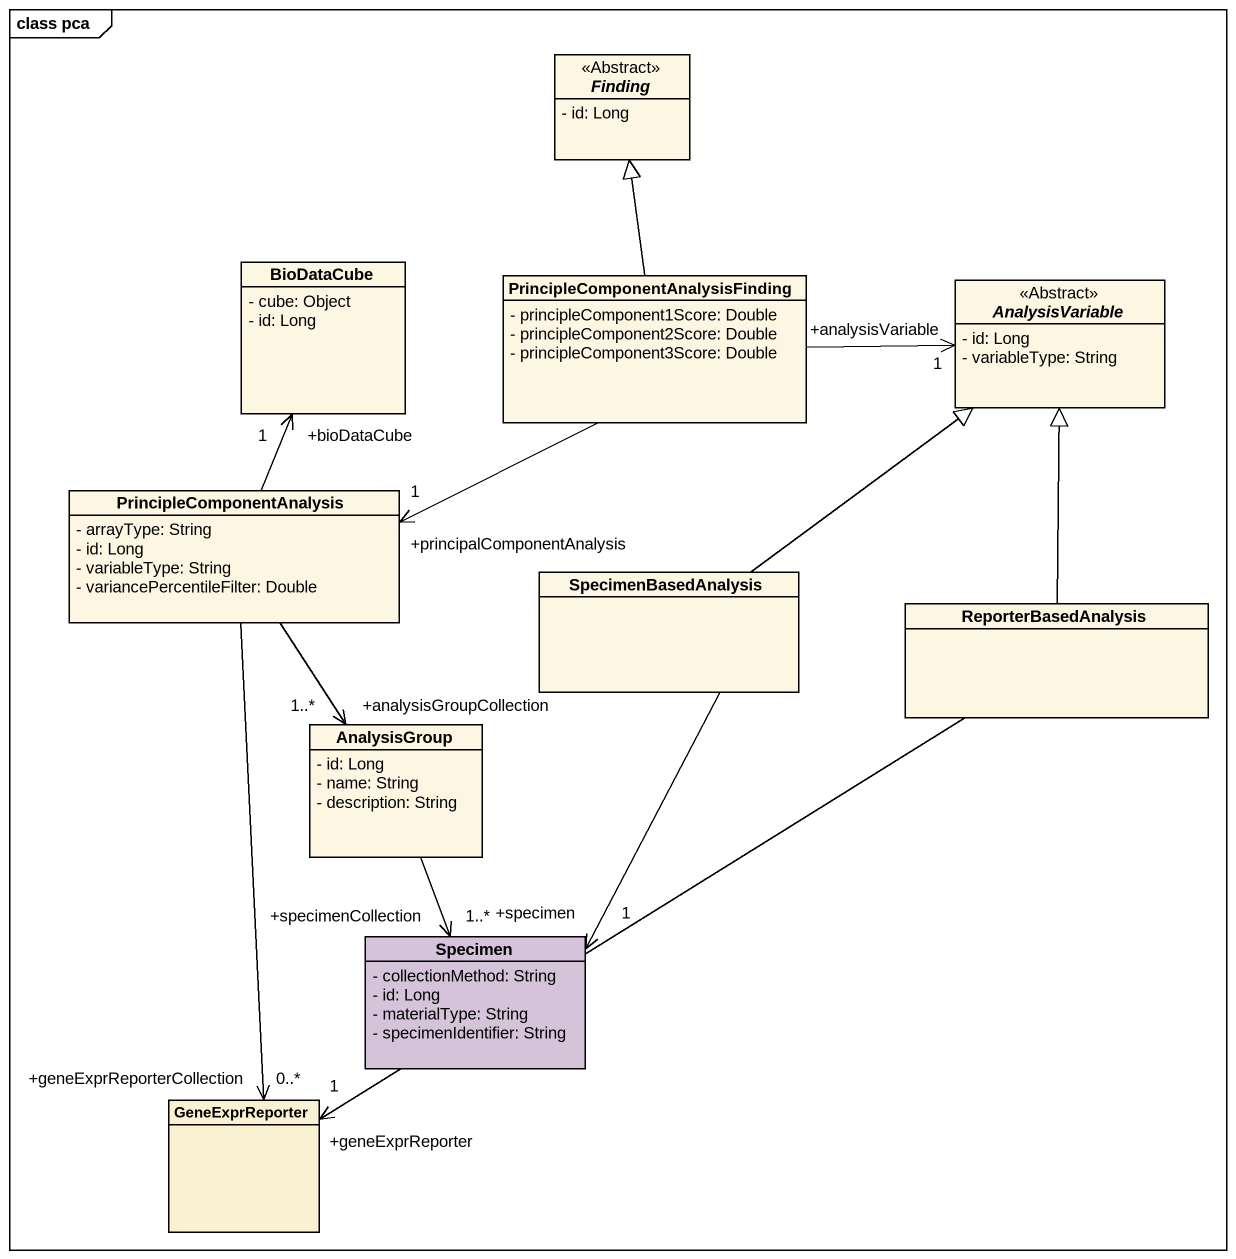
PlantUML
@startuml
mainframe class pca
hide circle
hide empty members
skinparam classAttributeIconSize 0
abstract class Finding <<Abstract>> {
  - id: Long
}
class BioDataCube {
  - cube: Object
  - id: Long
}
class "PrincipleComponentAnalysisFinding" as PrincipleComponentAnalysisFi {
  - principleComponent1Score: Double
  - principleComponent2Score: Double
  - principleComponent3Score: Double
}
abstract class AnalysisVariable <<Abstract>> {
  - id: Long
  - variableType: String
}
class PrincipleComponentAnalysis {
  - arrayType: String
  - id: Long
  - variableType: String
  - variancePercentileFilter: Double
}
class SpecimenBasedAnalysis
class ReporterBasedAnalysis
class AnalysisGroup {
  - id: Long
  - name: String
  - description: String
}
class Specimen #D4C3D9 {
  - collectionMethod: String
  - id: Long
  - materialType: String
  - specimenIdentifier: String
}
class GeneExprReporter #FAF0D2
PrincipleComponentAnalysisFi -up-|> Finding
PrincipleComponentAnalysisFi -right-> "+analysisVariable\n1" AnalysisVariable
PrincipleComponentAnalysisFi -left-> "+principalComponentAnalysis\n1" PrincipleComponentAnalysis
PrincipleComponentAnalysis -up-> "+bioDataCube\n1" BioDataCube
PrincipleComponentAnalysis --> "+analysisGroupCollection\n1..*" AnalysisGroup
PrincipleComponentAnalysis --> "+geneExprReporterCollection\n0..*" GeneExprReporter
SpecimenBasedAnalysis -up-|> AnalysisVariable
SpecimenBasedAnalysis --> "+specimen\n1" Specimen
ReporterBasedAnalysis -up-|> AnalysisVariable
ReporterBasedAnalysis --> "+geneExprReporter\n1" GeneExprReporter
AnalysisGroup --> "+specimenCollection\n1..*" Specimen
@enduml
